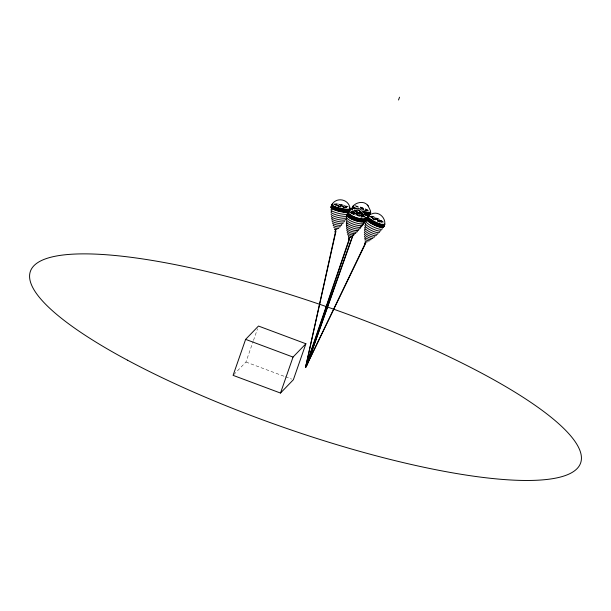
<?xml version="1.0" encoding="UTF-8"?>
<svg xmlns="http://www.w3.org/2000/svg" width="611" height="611" viewBox="0 0 611 611"><rect width="100%" height="100%" fill="white"/><g stroke="black" fill="none" stroke-linecap="round" stroke-linejoin="round"><path stroke-width="0.46" stroke-dasharray="3.06 2.29" d="M351.348 212.995L351.531 211.528A9.104 1.55 19.5 0 1 363.606 213.995M233.73 374.68L245.95 362.033L253.16 341.343M253.473 340.442L257.544 328.749M245.95 362.033L284.589 376.46M285.467 376.788L291.607 379.08M369.647 216.126A9.463 2.169 25.7 0 1 383.242 222.465M369.502 216.347A9.509 2.184 25.7 0 1 383.15 222.717M369.365 216.569A9.539 2.192 25.7 0 1 383.059 222.962M370.801 217.371A9.577 2.2 25.7 0 1 381.348 222.297M370.923 217.134A9.562 2.192 25.7 0 1 382.967 223.206M371.457 216.248A9.417 2.161 25.7 0 1 383.318 222.221M371.595 216.034A9.364 2.146 25.7 0 1 383.387 221.976M372.702 218.234A9.585 2.2 25.7 0 1 381.233 222.534M372.588 218.478A9.577 2.2 25.7 0 1 381.119 222.778M372.473 218.723A9.57 2.192 25.7 0 1 380.997 223.015M372.366 218.967A9.547 2.192 25.7 0 1 378.285 221.663M351.317 213.346A8.615 1.466 19.5 0 1 364.492 216.905M365.111 217.348A9.104 1.55 19.5 0 1 351.531 211.528M362.094 213.231A9.577 1.634 19.5 0 1 353.838 209.695M362.178 212.979A9.585 1.634 19.5 0 1 353.929 209.443M362.713 209.726A9.585 1.634 19.5 0 1 364.973 210.635M362.361 212.46A9.562 1.627 19.5 0 1 356.373 210.123M360.536 208.404A9.562 1.627 19.5 0 1 367.15 211.047M362.27 212.72A9.577 1.634 19.5 0 1 355.64 210.069M362.804 209.474A9.577 1.634 19.5 0 1 364.332 210.077M365.065 210.383A9.577 1.634 19.5 0 1 367.074 211.307M361.666 211.941A9.539 1.627 19.5 0 1 355.846 209.565M360.627 208.152A9.539 1.627 19.5 0 1 367.226 210.795M364.202 214.415A9.547 1.627 19.5 0 1 353.685 210.207M362.002 213.483A9.57 1.634 19.5 0 1 353.754 209.955M364.103 214.66A9.524 1.627 19.5 0 1 353.616 210.467M363.255 214.698A9.486 1.619 19.5 0 1 353.548 210.726M357.634 209.52A9.486 1.619 19.5 0 1 359.91 210.199M360.192 211.123A9.509 1.619 19.5 0 1 356.58 209.611M356.373 206.732A9.509 1.619 19.5 0 1 358.436 207.228M360.719 207.908A9.509 1.619 19.5 0 1 368.907 211.414M360.284 210.871A9.463 1.612 19.5 0 1 356.687 209.367M356.488 206.495A9.463 1.612 19.5 0 1 358.542 206.984M360.811 207.664A9.463 1.612 19.5 0 1 368.968 211.154M354.915 205.983A9.417 1.604 19.5 0 1 369.013 210.894M355.044 205.754A9.364 1.596 19.5 0 1 369.059 210.635M349.492 212.949A9.577 2.75 18.9 0 1 363.904 217.753M351.21 213.262A9.57 2.75 18.9 0 1 362.262 216.951M350.202 211.284A9.417 2.704 18.9 0 1 365.393 216.989M351.86 211.574A9.463 2.719 18.9 0 1 365.347 217.249M349.576 212.697A9.585 2.75 18.9 0 1 363.996 217.501M349.668 212.452A9.577 2.75 18.9 0 1 364.072 217.256M349.759 212.208A9.562 2.75 18.9 0 1 364.148 217.004M351.653 212.032A9.539 2.742 18.9 0 1 364.217 216.752M351.753 211.803A9.509 2.734 18.9 0 1 365.302 217.501M351.065 213.781A9.524 2.734 18.9 0 1 362.063 217.447M351.134 213.522A9.547 2.742 18.9 0 1 362.163 217.195M352.081 211.123A9.364 2.688 18.9 0 1 364.408 215.759M353.12 214.377A9.486 2.727 18.9 0 1 361.956 217.692M333.881 203.952A9.417 1.948 12.5 0 1 348.476 207.167M333.789 204.196A9.463 1.963 12.5 0 1 348.461 207.435M333.705 204.448A9.509 1.97 12.5 0 1 348.43 207.694M335.271 205.227A9.577 1.986 12.5 0 1 346.658 207.74M335.34 204.975A9.562 1.978 12.5 0 1 346.704 207.48M335.408 204.716A9.539 1.978 12.5 0 1 346.75 207.221M335.737 203.738A9.364 1.94 12.5 0 1 348.484 206.908M337.379 205.701A9.585 1.986 12.5 0 1 346.605 208M337.318 205.968A9.577 1.986 12.5 0 1 346.544 208.267M338.043 206.342A9.57 1.978 12.5 0 1 344.421 207.809M337.99 206.61A9.547 1.978 12.5 0 1 343.603 207.847"/><path stroke-width="0.92" d="M335.645 231.691L335.332 231.233L335.47 231.676M365.004 243.682L364.63 243.3M348.973 238.519L348.759 238.962L349.217 238.786L348.644 238.519L348.889 239.031L349.148 238.657M334.943 231.829L335.523 232.203M365.607 243.132L365.233 242.834M365.034 243.063L365.515 243.117M335.874 231.531L305.683 366.806L335.592 231.432M349.217 238.786L348.667 238.511M305.79 367.417L305.408 367.287L349.263 238.878M349.568 238.993L305.706 367.394L365.684 243.224M245.622 339.365L233.089 375.353L280.502 393.056L293.364 379.737L305.897 343.756L258.484 326.045L245.622 339.365L293.036 357.076L305.897 343.756M280.502 393.056L293.036 357.076M398.54 100.005L399.518 97.187M353.341 234.502L306.974 365.164L352.692 235.365M305.63 367.364L365.355 243.155M332.682 203.41C337.639 197.154 347.972 199.43 349.836 207.19M353.96 205.174C357.687 201.974 364.309 200.966 367.646 205.296M365.065 240.772C364.721 241.36 367.669 242.598 367.127 241.658M371.358 214.079C377.942 210.757 385.274 216.897 384.846 223.786A9.364 2.146 25.7 0 1 374.818 221.778A9.364 2.146 25.7 0 1 368.739 215.675M348.537 236.419C347.323 237.076 351.799 238.198 350.302 236.938M335.141 229.232L334.599 229.369L336.928 229.683M356.572 208.214L359.367 208.695L362.01 210.321M348.407 239.291L348.789 239.497M334.996 231.836L335.638 232.203M368.051 205.77L370.541 210.948M367.41 205.021L368.349 206.106M380.905 230.278A8.615 1.978 25.7 0 1 372.687 228.911A8.615 1.978 25.7 0 1 365.439 223.061M384.632 224.558A9.509 2.184 25.7 0 1 374.451 222.511A9.509 2.184 25.7 0 1 368.273 216.317M384.709 224.306A9.463 2.169 25.7 0 1 374.574 222.267A9.463 2.169 25.7 0 1 368.425 216.095M377.926 233.608A7.355 1.688 25.7 0 1 370.045 232.02A7.355 1.688 25.7 0 1 365.263 227.231M372.909 238.091A4.743 1.092 25.7 0 1 368.387 237.343A4.743 1.092 25.7 0 1 364.393 234.12M384.12 225.787A9.577 2.2 25.7 0 1 373.863 223.725A9.577 2.2 25.7 0 1 367.639 217.485M383.991 226.024A9.57 2.192 25.7 0 1 373.749 223.962A9.57 2.192 25.7 0 1 367.532 217.73M384.548 224.81A9.539 2.192 25.7 0 1 374.329 222.755A9.539 2.192 25.7 0 1 368.135 216.538M384.777 224.046A9.417 2.161 25.7 0 1 375.803 222.557A9.417 2.161 25.7 0 1 367.883 216.164M384.235 225.543A9.585 2.2 25.7 0 1 373.978 223.481A9.585 2.2 25.7 0 1 367.753 217.241M383.571 226.712A9.486 2.177 25.7 0 1 373.413 224.665A9.486 2.177 25.7 0 1 367.249 218.486M379.454 231.974A8.035 1.841 25.7 0 1 370.846 230.24A8.035 1.841 25.7 0 1 365.622 225.008M383.884 224.474A9.577 2.2 25.7 0 1 375.223 223.786A9.577 2.2 25.7 0 1 367.875 217.004M383.983 224.229A9.562 2.192 25.7 0 1 375.337 223.542A9.562 2.192 25.7 0 1 367.998 216.768M382.28 228.522A9.104 2.085 25.7 0 1 372.534 226.559A9.104 2.085 25.7 0 1 366.615 220.632M370.93 239.122A3.689 0.848 25.7 0 1 368.028 239.061A3.689 0.848 25.7 0 1 364.484 236.358M383.257 225.658A9.524 2.184 25.7 0 1 374.642 224.978A9.524 2.184 25.7 0 1 367.333 218.234M374.65 236.671A5.713 1.314 25.7 0 1 369.204 235.77A5.713 1.314 25.7 0 1 364.408 231.89M383.395 225.428A9.547 2.192 25.7 0 1 374.757 224.749A9.547 2.192 25.7 0 1 367.432 217.982M376.323 235.174A6.584 1.512 25.7 0 1 369.273 233.753A6.584 1.512 25.7 0 1 364.996 229.469M369.12 240.497A2.543 0.58 25.7 0 1 366.516 240.169A2.543 0.58 25.7 0 1 365.195 238.519M370.022 212.193A9.509 1.619 19.5 0 1 363.308 212.185M354.349 208.435A9.509 1.619 19.5 0 1 353.441 206.419M370.61 212.544A9.463 1.612 19.5 0 1 363.392 211.925M354.464 208.191A9.463 1.612 19.5 0 1 353.563 206.182M370.174 214.102A9.577 1.634 19.5 0 1 364.385 213.911M352.723 208.916A9.577 1.634 19.5 0 1 352.921 207.664M369.327 214.98A9.57 1.634 19.5 0 1 364.293 214.163M352.639 209.168A9.57 1.634 19.5 0 1 352.845 207.923M370.075 214.354A9.57 1.634 19.5 0 1 370.006 214.782M369.953 212.452A9.539 1.627 19.5 0 1 363.224 212.445M354.235 208.679A9.539 1.627 19.5 0 1 353.318 206.655M370.656 212.277A9.417 1.604 19.5 0 1 362.705 211.421M356.182 208.809A9.417 1.604 19.5 0 1 353.693 205.945M369.724 213.224A9.585 1.634 19.5 0 1 364.477 213.659M352.807 208.656A9.585 1.634 19.5 0 1 353.013 207.404M368.991 215.714A9.486 1.619 19.5 0 1 366.058 215.393M352.44 209.955A9.486 1.619 19.5 0 1 351.974 208.909M369.808 212.972A9.577 1.634 19.5 0 1 364.568 213.399M352.906 208.404A9.577 1.634 19.5 0 1 353.105 207.152M369.884 212.712A9.562 1.627 19.5 0 1 363.14 212.704M353.005 208.152A9.562 1.627 19.5 0 1 352.532 207.106M369.105 215.477A9.524 1.627 19.5 0 1 364.82 214.851M352.501 209.688A9.524 1.627 19.5 0 1 352.7 208.443M369.22 215.232A9.547 1.627 19.5 0 1 364.202 214.415M352.562 209.428A9.547 1.627 19.5 0 1 352.768 208.183M370.159 211.398A9.364 1.596 19.5 0 1 362.789 211.162M356.305 208.565A9.364 1.596 19.5 0 1 353.83 205.716M364.416 222.144A7.355 1.253 19.5 0 1 363.301 223.076M366.776 219.532A8.615 1.466 19.5 0 1 365.661 219.494M366.119 221.182A8.035 1.367 19.5 0 1 364.515 221.319M363.4 224.374A6.584 1.123 19.5 0 1 362.033 224.772M361.567 225.68A5.713 0.97 19.5 0 1 360.704 226.406M360.314 227.666A4.743 0.81 19.5 0 1 360.276 227.88M365.745 218.371A9.509 2.734 18.9 0 1 354.907 217.99A9.509 2.734 18.9 0 1 348.644 211.948M365.79 218.119A9.463 2.719 18.9 0 1 354.999 217.73A9.463 2.719 18.9 0 1 348.766 211.719M355.793 232.967A4.743 1.359 18.9 0 1 350.386 232.776A4.743 1.359 18.9 0 1 347.254 229.759M362.766 224.397A8.615 2.475 18.9 0 1 353.99 224.428A8.615 2.475 18.9 0 1 346.559 218.998M365.111 218.257A9.577 2.75 18.9 0 1 355.816 219.166A9.577 2.75 18.9 0 1 348.331 212.666M365.63 218.883A9.562 2.75 18.9 0 1 355.9 218.914A9.562 2.75 18.9 0 1 347.651 212.895M357.076 230.843A5.713 1.642 18.9 0 1 352.249 231.615A5.713 1.642 18.9 0 1 346.613 227.796M360.215 227.995A7.355 2.116 18.9 0 1 351.829 227.697A7.355 2.116 18.9 0 1 346.979 223.023M363.912 222.519A9.104 2.612 18.9 0 1 353.525 222.152A9.104 2.612 18.9 0 1 347.529 216.37M365.393 219.639A9.577 2.75 18.9 0 1 354.464 219.25A9.577 2.75 18.9 0 1 348.155 213.163M365.034 218.509A9.585 2.75 18.9 0 1 355.732 219.418A9.585 2.75 18.9 0 1 348.239 212.911M365.829 217.86A9.417 2.704 18.9 0 1 355.09 217.478A9.417 2.704 18.9 0 1 348.889 211.49M361.536 226.223A8.035 2.307 18.9 0 1 353.357 226.246A8.035 2.307 18.9 0 1 346.422 221.19M358.825 229.713A6.584 1.886 18.9 0 1 351.317 229.446A6.584 1.886 18.9 0 1 346.979 225.268M365.691 218.631A9.539 2.742 18.9 0 1 355.992 218.662A9.539 2.742 18.9 0 1 347.758 212.651M353.998 234.15A3.689 1.062 18.9 0 1 350.874 234.647A3.689 1.062 18.9 0 1 347.231 232.18M352.364 235.716A2.543 0.733 18.9 0 1 349.889 235.961A2.543 0.733 18.9 0 1 347.896 234.234M365.195 220.128A9.547 2.742 18.9 0 1 354.304 219.739A9.547 2.742 18.9 0 1 348.01 213.667M365.302 219.884A9.57 2.75 18.9 0 1 354.38 219.494A9.57 2.75 18.9 0 1 348.079 213.415M365.088 220.365A9.524 2.734 18.9 0 1 355.396 220.395A9.524 2.734 18.9 0 1 347.178 214.4M364.966 220.602A9.486 2.727 18.9 0 1 355.312 220.632A9.486 2.727 18.9 0 1 347.124 214.66M365.859 217.6A9.364 2.688 18.9 0 1 355.182 217.218A9.364 2.688 18.9 0 1 349.018 211.269M347.017 216.233A8.615 1.787 12.5 0 1 335.829 214.759A8.615 1.787 12.5 0 1 331.727 211.467M349.553 208.397A9.509 1.97 12.5 0 1 340.449 209.176A9.509 1.97 12.5 0 1 332.407 204.616M349.576 208.13A9.463 1.963 12.5 0 1 341.717 209.161A9.463 1.963 12.5 0 1 331.781 204.716M345.612 219.387A7.355 1.52 12.5 0 1 338.15 219.509A7.355 1.52 12.5 0 1 331.368 216.248M341.473 224.588A4.743 0.985 12.5 0 1 337.539 225.1A4.743 0.985 12.5 0 1 332.552 222.87M349.767 210.848A9.577 1.986 12.5 0 1 337.753 209.901A9.577 1.986 12.5 0 1 332.048 205.899M348.973 211.459A9.57 1.978 12.5 0 1 337.7 210.161A9.57 1.978 12.5 0 1 331.269 206.518M350.057 209.29A9.539 1.978 12.5 0 1 339.181 209.161A9.539 1.978 12.5 0 1 332.315 204.868M349.591 207.87A9.417 1.948 12.5 0 1 340.571 208.641A9.417 1.948 12.5 0 1 332.598 204.12M349.927 210.085A9.585 1.986 12.5 0 1 338.998 209.955A9.585 1.986 12.5 0 1 332.109 205.64M348.728 212.223A9.486 1.963 12.5 0 1 337.547 210.932A9.486 1.963 12.5 0 1 331.177 207.32M346.643 217.875A8.035 1.665 12.5 0 1 337.562 217.34A8.035 1.665 12.5 0 1 331.17 214.018M349.981 209.817A9.577 1.986 12.5 0 1 339.059 209.688A9.577 1.986 12.5 0 1 332.17 205.38M350.027 209.55A9.562 1.978 12.5 0 1 339.12 209.42A9.562 1.978 12.5 0 1 332.239 205.12M346.666 214.415A9.104 1.886 12.5 0 1 335.08 212.353A9.104 1.886 12.5 0 1 331.765 209.214M340.083 226.375A3.689 0.764 12.5 0 1 336.546 226.681A3.689 0.764 12.5 0 1 333.423 224.909M348.812 211.971A9.524 1.97 12.5 0 1 337.593 210.673A9.524 1.97 12.5 0 1 331.2 207.053M343.115 223.114A5.713 1.184 12.5 0 1 337.325 223.206A5.713 1.184 12.5 0 1 332.056 220.678M348.896 211.719A9.547 1.978 12.5 0 1 337.646 210.421A9.547 1.978 12.5 0 1 331.231 206.785M349.591 207.603A9.364 1.94 12.5 0 1 340.632 208.374A9.364 1.94 12.5 0 1 332.705 203.883M344.405 221.281A6.584 1.359 12.5 0 1 336.898 221.19A6.584 1.359 12.5 0 1 332.163 218.226M338.761 228.277A2.543 0.527 12.5 0 1 336.18 228.315A2.543 0.527 12.5 0 1 333.827 227.185M335.256 230.836L335.92 231.004L335.332 230.821M365.256 242.437L365.867 242.75L365.279 242.43M348.728 238.091L349.37 238.328L348.759 238.076M127.485 360.185A291.325 64.048 19.2 0 0 577.082 468.606A291.325 64.048 19.2 0 0 211.933 272.727A291.325 64.048 19.2 0 0 127.485 360.185"/></g></svg>
